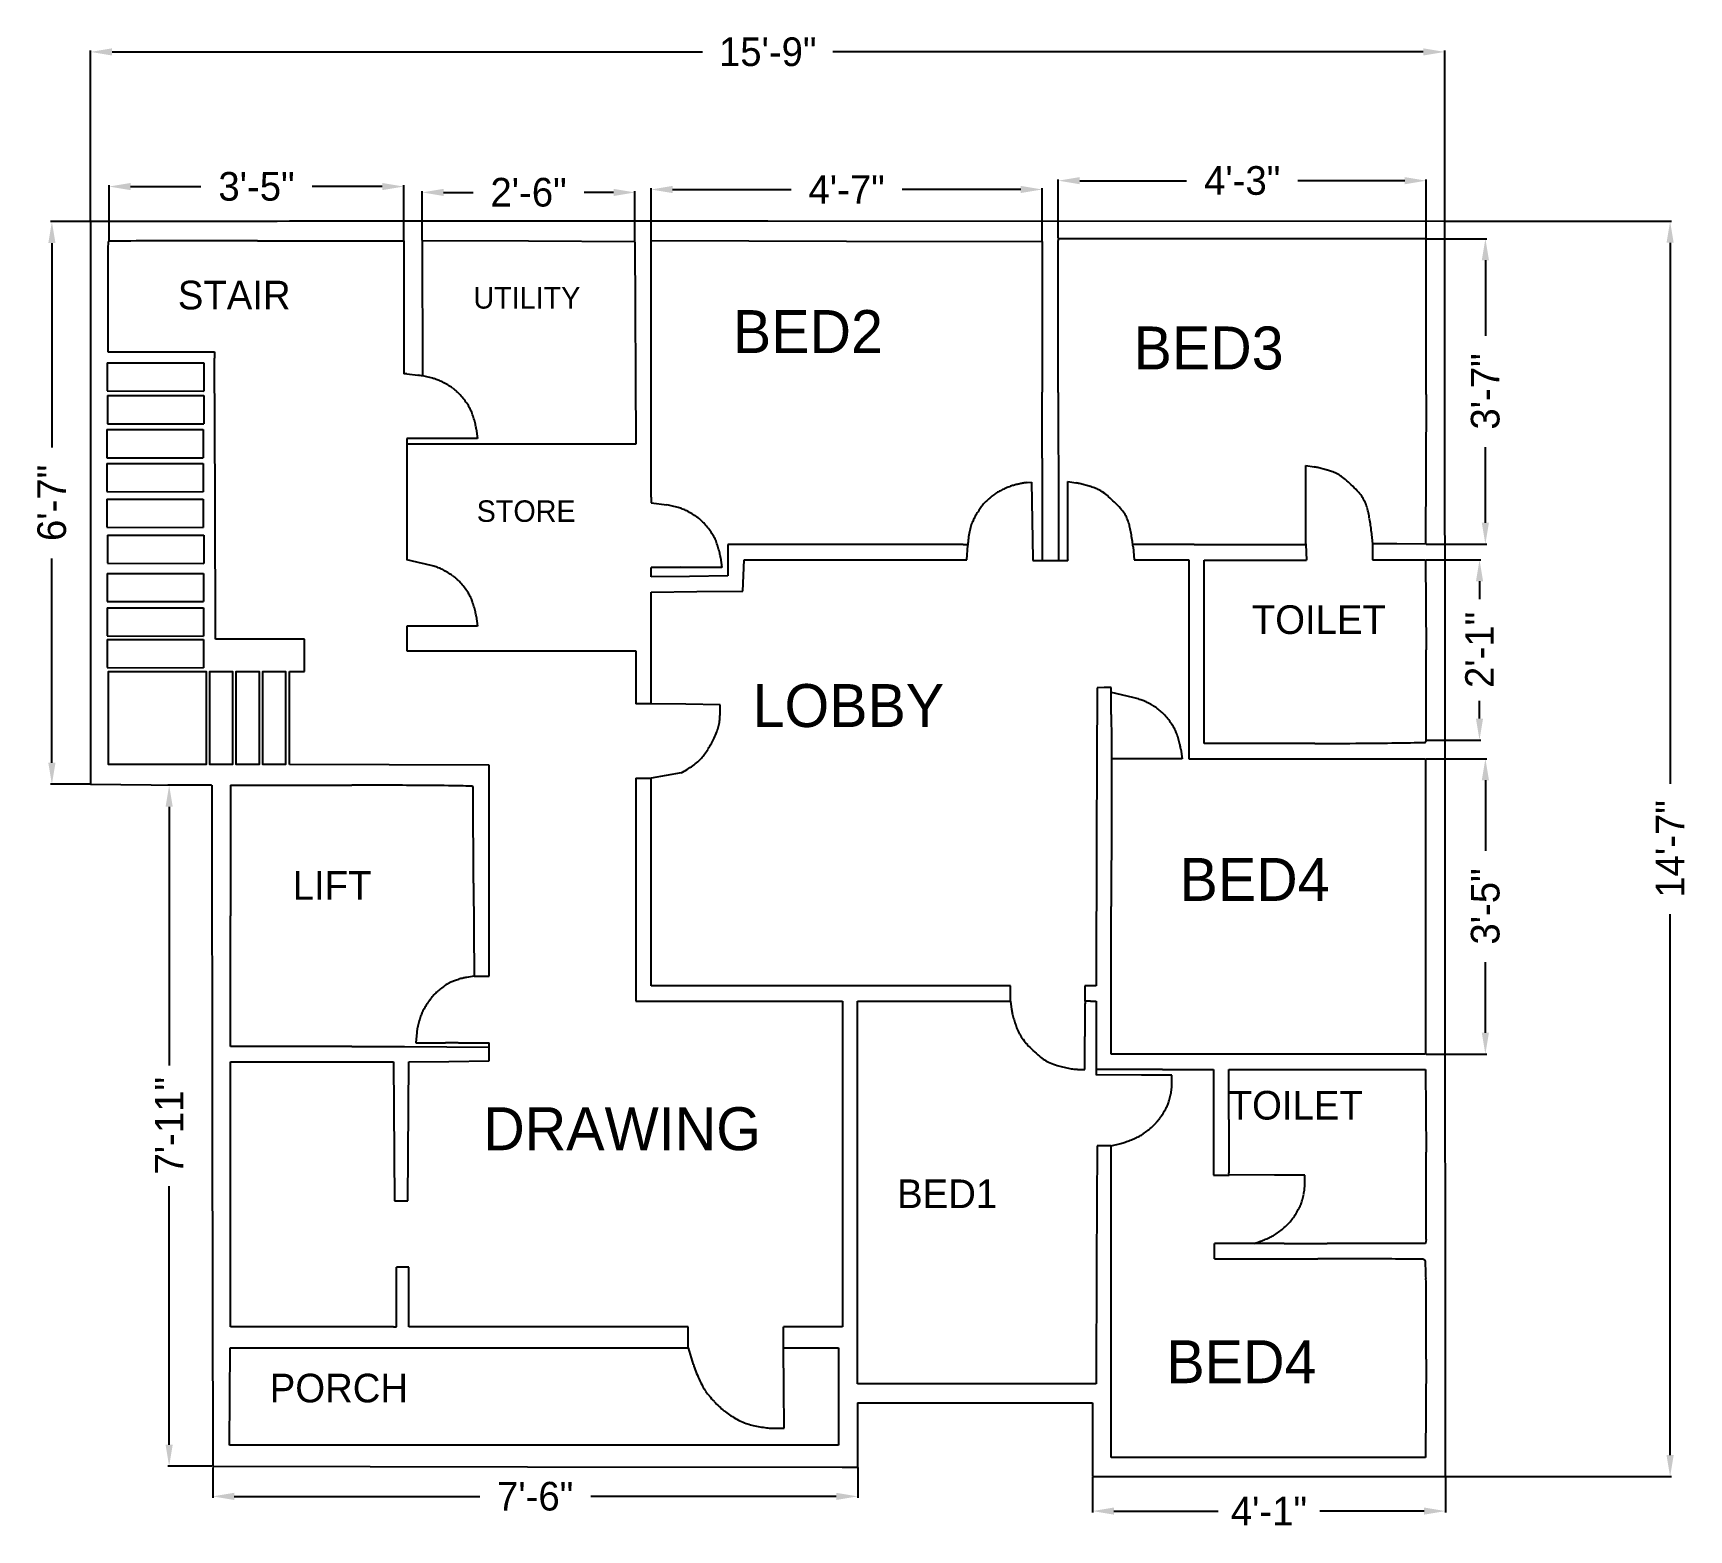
# Model space of a CAD drawing. Header units: feet. Extents: x 14 to 245, y -35 to 174.
import ezdxf

# ---------------------------------------------------------------- set-up
doc = ezdxf.new("R2010")
doc.units = ezdxf.units.FT
doc.header["$MEASUREMENT"] = 0
doc.dimstyles.get("Standard").update_dxf_attribs({"dimtxt": 4, "dimasz": 3, "dimexe": 0.18, "dimexo": 0.0625, "dimgap": 0.09, "dimtad": 0, "dimdec": 0, "dimzin": 0, "dimdsep": 46, "dimlunit": 4, "dimtxsty": 'Standard', "dimcen": 0.09, "dimadec": 0, "dimazin": 0, "dimtfac": 1, "dimtdec": 0, "dimtofl": 0, "dimtmove": 0, "dimatfit": 3, "dimfxl": 1, "dimtolj": 1, "dimtzin": 0, "dimarcsym": 0})

# ---------------------------------------------------------------- blocks, each defined once
blk = doc.blocks.new('*D9')
at = {"color": 0, "lineweight": -2}
for p, q in [((157.27, 144.93), (157.27, 153.15)), ((160.27, 152.97), (175.2, 152.97)), ((205.65, 152.97), (190.71, 152.97)), ((208.65, 144.93), (208.65, 153.15))]:
    blk.add_line(p, q, dxfattribs=at)
at = {"color": 0}
for points in [[(160.27, 153.47), (160.27, 152.47), (157.27, 152.97)], [(205.65, 153.47), (205.65, 152.47), (208.65, 152.97)]]:
    blk.add_solid(points, dxfattribs=at)
at = {"layer": 'Defpoints', "color": 0}
for p in [(157.27, 152.97), (157.27, 144.87), (208.65, 144.87)]:
    blk.add_point(p, dxfattribs=at)
at = {"color": 0, "insert": (182.96, 152.97), "char_height": 4, "attachment_point": 5}
blk.add_mtext('\\A1;4\'-3"', dxfattribs=at)
blk = doc.blocks.new('*D10')
at = {"color": 0, "lineweight": -2}
for p, q in [((100.4, 144.66), (100.4, 151.92)), ((103.4, 151.74), (119.95, 151.74)), ((152.02, 151.74), (135.47, 151.74)), ((155.02, 144.54), (155.02, 151.92))]:
    blk.add_line(p, q, dxfattribs=at)
at = {"color": 0}
for points in [[(103.4, 152.24), (103.4, 151.24), (100.4, 151.74)], [(152.02, 152.24), (152.02, 151.24), (155.02, 151.74)]]:
    blk.add_solid(points, dxfattribs=at)
at = {"layer": 'Defpoints', "color": 0}
for p in [(100.4, 151.74), (100.4, 144.6), (155.02, 144.47)]:
    blk.add_point(p, dxfattribs=at)
at = {"color": 0, "insert": (127.71, 151.74), "char_height": 4, "attachment_point": 5}
blk.add_mtext('\\A1;4\'-7"', dxfattribs=at)
blk = doc.blocks.new('*D11')
at = {"color": 0, "lineweight": -2}
for p, q in [((68.42, 144.66), (68.42, 151.51)), ((71.42, 151.33), (75.53, 151.33)), ((95.15, 151.33), (91.04, 151.33)), ((98.15, 144.56), (98.15, 151.51))]:
    blk.add_line(p, q, dxfattribs=at)
at = {"color": 0}
for points in [[(71.42, 151.83), (71.42, 150.83), (68.42, 151.33)], [(95.15, 151.83), (95.15, 150.83), (98.15, 151.33)]]:
    blk.add_solid(points, dxfattribs=at)
at = {"layer": 'Defpoints', "color": 0}
for p in [(68.42, 151.33), (68.42, 144.6), (98.15, 144.5)]:
    blk.add_point(p, dxfattribs=at)
at = {"color": 0, "insert": (83.29, 151.33), "char_height": 4, "attachment_point": 5}
blk.add_mtext('\\A1;2\'-6"', dxfattribs=at)
blk = doc.blocks.new('*D12')
at = {"color": 0, "lineweight": -2}
for p, q in [((24.71, 144.6), (24.71, 152.33)), ((27.71, 152.15), (37.53, 152.15)), ((62.86, 152.15), (53.04, 152.15)), ((65.86, 144.61), (65.86, 152.33))]:
    blk.add_line(p, q, dxfattribs=at)
at = {"color": 0}
for points in [[(27.71, 152.65), (27.71, 151.65), (24.71, 152.15)], [(62.86, 152.65), (62.86, 151.65), (65.86, 152.15)]]:
    blk.add_solid(points, dxfattribs=at)
at = {"layer": 'Defpoints', "color": 0}
for p in [(24.71, 152.15), (24.71, 144.54), (65.86, 144.55)]:
    blk.add_point(p, dxfattribs=at)
at = {"color": 0, "insert": (45.29, 152.15), "char_height": 4, "attachment_point": 5}
blk.add_mtext('\\A1;3\'-5"', dxfattribs=at)
blk = doc.blocks.new('*D13')
at = {"color": 0, "lineweight": -2}
for p, q in [((208.71, 144.87), (217.1, 144.87)), ((216.92, 141.87), (216.92, 131.3)), ((216.92, 105.21), (216.92, 115.78)), ((208.64, 102.21), (217.1, 102.21))]:
    blk.add_line(p, q, dxfattribs=at)
at = {"color": 0}
for points in [[(216.42, 141.87), (217.42, 141.87), (216.92, 144.87)], [(216.42, 105.21), (217.42, 105.21), (216.92, 102.21)]]:
    blk.add_solid(points, dxfattribs=at)
at = {"layer": 'Defpoints', "color": 0}
for p in [(208.65, 144.87), (216.92, 144.87), (208.57, 102.21)]:
    blk.add_point(p, dxfattribs=at)
at = {"color": 0, "insert": (216.92, 123.54), "char_height": 4, "attachment_point": 5, "rotation": 90}
blk.add_mtext('\\A1;3\'-7"', dxfattribs=at)
blk = doc.blocks.new('*D14')
at = {"color": 0, "lineweight": -2}
for p, q in [((208.63, 100.03), (216.28, 100.03)), ((216.1, 97.03), (216.1, 94.54)), ((216.1, 77.86), (216.1, 80.36)), ((208.72, 74.86), (216.28, 74.86))]:
    blk.add_line(p, q, dxfattribs=at)
at = {"color": 0}
for points in [[(215.6, 97.03), (216.6, 97.03), (216.1, 100.03)], [(215.6, 77.86), (216.6, 77.86), (216.1, 74.86)]]:
    blk.add_solid(points, dxfattribs=at)
at = {"layer": 'Defpoints', "color": 0}
for p in [(208.57, 100.03), (208.66, 74.86), (216.1, 74.86)]:
    blk.add_point(p, dxfattribs=at)
at = {"color": 0, "insert": (216.1, 87.45), "char_height": 4, "attachment_point": 5, "rotation": 90}
blk.add_mtext('\\A1;2\'-1"', dxfattribs=at)
blk = doc.blocks.new('*D15')
at = {"color": 0, "lineweight": -2}
for p, q in [((208.64, 72.26), (217.1, 72.26)), ((216.92, 69.26), (216.92, 59.39)), ((216.92, 34), (216.92, 43.87)), ((208.64, 31), (217.1, 31))]:
    blk.add_line(p, q, dxfattribs=at)
at = {"color": 0}
for points in [[(216.42, 69.26), (217.42, 69.26), (216.92, 72.26)], [(216.42, 34), (217.42, 34), (216.92, 31)]]:
    blk.add_solid(points, dxfattribs=at)
at = {"layer": 'Defpoints', "color": 0}
for p in [(208.58, 72.26), (208.58, 31), (216.92, 31)]:
    blk.add_point(p, dxfattribs=at)
at = {"color": 0, "insert": (216.92, 51.63), "char_height": 4, "attachment_point": 5, "rotation": 90}
blk.add_mtext('\\A1;3\'-5"', dxfattribs=at)
blk = doc.blocks.new('*D16')
at = {"color": 0, "lineweight": -2}
for p, q in [((22.12, 147.26), (16.53, 147.26)), ((16.71, 144.26), (16.71, 115.73)), ((16.71, 71.69), (16.71, 100.22)), ((22.05, 68.69), (16.53, 68.69))]:
    blk.add_line(p, q, dxfattribs=at)
at = {"color": 0}
for points in [[(16.21, 144.26), (17.21, 144.26), (16.71, 147.26)], [(16.21, 71.69), (17.21, 71.69), (16.71, 68.69)]]:
    blk.add_solid(points, dxfattribs=at)
at = {"layer": 'Defpoints', "color": 0}
for p in [(22.19, 147.26), (16.71, 68.69), (22.11, 68.69)]:
    blk.add_point(p, dxfattribs=at)
at = {"color": 0, "insert": (16.71, 107.98), "char_height": 4, "attachment_point": 5, "rotation": 90}
blk.add_mtext('\\A1;6\'-7"', dxfattribs=at)
blk = doc.blocks.new('*D17')
at = {"color": 0, "lineweight": -2}
for p, q in [((162.03, -28.05), (162.03, -32.98)), ((211.36, -28.05), (211.36, -32.98)), ((165.03, -32.8), (179.6, -32.8)), ((208.36, -32.8), (193.78, -32.8))]:
    blk.add_line(p, q, dxfattribs=at)
at = {"color": 0}
for points in [[(165.03, -32.3), (165.03, -33.3), (162.03, -32.8)], [(208.36, -32.3), (208.36, -33.3), (211.36, -32.8)]]:
    blk.add_solid(points, dxfattribs=at)
at = {"layer": 'Defpoints', "color": 0}
for p in [(162.03, -27.98), (211.36, -27.98), (162.03, -32.8)]:
    blk.add_point(p, dxfattribs=at)
at = {"color": 0, "insert": (186.69, -32.8), "char_height": 4, "attachment_point": 5}
blk.add_mtext('\\A1;4\'-1"', dxfattribs=at)
blk = doc.blocks.new('*D18')
at = {"color": 0, "lineweight": -2}
for p, q in [((39.17, -26.73), (39.17, -30.93)), ((129.26, -26.73), (129.26, -30.93)), ((42.17, -30.75), (76.46, -30.75)), ((126.26, -30.75), (91.97, -30.75))]:
    blk.add_line(p, q, dxfattribs=at)
at = {"color": 0}
for points in [[(42.17, -30.25), (42.17, -31.25), (39.17, -30.75)], [(126.26, -30.25), (126.26, -31.25), (129.26, -30.75)]]:
    blk.add_solid(points, dxfattribs=at)
at = {"layer": 'Defpoints', "color": 0}
for p in [(39.17, -26.66), (129.26, -26.66), (39.17, -30.75)]:
    blk.add_point(p, dxfattribs=at)
at = {"color": 0, "insert": (84.21, -30.75), "char_height": 4, "attachment_point": 5}
blk.add_mtext('\\A1;7\'-6"', dxfattribs=at)
blk = doc.blocks.new('*D19')
at = {"color": 0, "lineweight": -2}
for p, q in [((38.97, 68.55), (32.91, 68.55)), ((33.09, 65.55), (33.09, 29.43)), ((33.09, -23.53), (33.09, 12.59)), ((39.11, -26.53), (32.91, -26.53))]:
    blk.add_line(p, q, dxfattribs=at)
at = {"color": 0}
for points in [[(32.59, 65.55), (33.59, 65.55), (33.09, 68.55)], [(32.59, -23.53), (33.59, -23.53), (33.09, -26.53)]]:
    blk.add_solid(points, dxfattribs=at)
at = {"layer": 'Defpoints', "color": 0}
for p in [(39.03, 68.55), (33.09, -26.53), (39.17, -26.53)]:
    blk.add_point(p, dxfattribs=at)
at = {"color": 0, "insert": (33.09, 21.01), "char_height": 4, "attachment_point": 5, "rotation": 90}
blk.add_mtext('\\A1;7\'-11"', dxfattribs=at)
blk = doc.blocks.new('*D20')
at = {"color": 0, "lineweight": -2}
for p, q in [((22.12, 147.33), (22.12, 171.13)), ((211.25, 147.31), (211.25, 171.13)), ((25.12, 170.95), (107.6, 170.95)), ((208.25, 170.95), (125.78, 170.95))]:
    blk.add_line(p, q, dxfattribs=at)
at = {"color": 0}
for points in [[(25.12, 171.45), (25.12, 170.45), (22.12, 170.95)], [(208.25, 171.45), (208.25, 170.45), (211.25, 170.95)]]:
    blk.add_solid(points, dxfattribs=at)
at = {"layer": 'Defpoints', "color": 0}
for p in [(22.12, 170.95), (22.12, 147.26), (211.25, 147.25)]:
    blk.add_point(p, dxfattribs=at)
at = {"color": 0, "insert": (116.69, 170.95), "char_height": 4, "attachment_point": 5}
blk.add_mtext('\\A1;15\'-9"', dxfattribs=at)
blk = doc.blocks.new('*D21')
at = {"color": 0, "lineweight": -2}
for p, q in [((211.32, 147.31), (242.9, 147.31)), ((242.72, 144.31), (242.72, 68.75)), ((242.72, -24.98), (242.72, 50.57)), ((211.42, -27.98), (242.9, -27.98))]:
    blk.add_line(p, q, dxfattribs=at)
at = {"color": 0}
for points in [[(242.22, 144.31), (243.22, 144.31), (242.72, 147.31)], [(242.22, -24.98), (243.22, -24.98), (242.72, -27.98)]]:
    blk.add_solid(points, dxfattribs=at)
at = {"layer": 'Defpoints', "color": 0}
for p in [(211.25, 147.31), (242.72, 147.31), (211.36, -27.98)]:
    blk.add_point(p, dxfattribs=at)
at = {"color": 0, "insert": (242.72, 59.66), "char_height": 4, "attachment_point": 5, "rotation": 90}
blk.add_mtext('\\A1;14\'-7"', dxfattribs=at)

msp = doc.modelspace()

# ---------------------------------------------------------------- linework, layer by layer
for p, q in [((211.25, 147.25), (116.68, 147.31)), ((211.31, 59.63), (211.25, 147.25)), ((45.43, 144.55), (65.86, 144.55)), ((65.86, 144.55), (65.86, 125.99)), ((68.42, 144.6), (83.29, 144.55)), ((68.42, 144.6), (68.48, 125.7)), ((83.29, 144.55), (98.15, 144.5)), ((98.15, 144.5), (98.29, 116.17)), ((100.4, 126.68), (100.4, 144.6)), ((100.4, 144.6), (127.71, 144.54)), ((127.71, 144.54), (155.02, 144.47)), ((155.02, 144.47), (155.02, 123.44)), ((208.65, 144.87), (157.27, 144.87)), ((157.27, 144.87), (157.27, 144.6)), ((157.27, 123.38), (157.27, 144.6)), ((208.65, 137.93), (208.65, 144.87)), ((24.52, 142.06), (24.52, 129.08)), ((24.45, 127.54), (31.18, 127.54)), ((24.45, 127.54), (24.45, 123.62)), ((24.52, 129.08), (39.43, 129.08)), ((31.18, 127.54), (37.91, 127.54)), ((37.91, 127.54), (37.91, 123.98)), ((39.43, 129.08), (39.43, 128.2)), ((39.5, 108.56), (39.43, 128.2)), ((66.29, 125.99), (65.86, 125.99)), ((66.29, 125.99), (67.8, 125.81)), ((68.48, 125.7), (68.48, 125.7)), ((100.4, 108.76), (100.4, 126.68)), ((24.45, 123.62), (37.91, 123.6)), ((24.46, 122.96), (31.19, 122.96)), ((24.46, 122.96), (24.46, 119.04)), ((31.19, 122.96), (37.92, 122.96)), ((37.91, 123.98), (37.91, 123.6)), ((37.92, 122.96), (37.92, 119.4)), ((208.64, 123.1), (208.57, 102.21)), ((24.4, 118.22), (31.13, 118.22)), ((24.4, 118.22), (24.4, 114.29)), ((24.46, 119.04), (37.92, 119.02)), ((31.13, 118.22), (37.86, 118.22)), ((37.86, 118.22), (37.86, 114.66)), ((37.92, 119.4), (37.92, 119.02)), ((75.98, 118.33), (76.14, 116.96)), ((71.21, 116.96), (66.28, 116.96)), ((66.28, 116.96), (66.28, 100.03)), ((98.29, 116.17), (66.28, 116.17)), ((76.14, 116.96), (71.21, 116.96)), ((24.4, 114.29), (37.86, 114.27)), ((24.4, 113.47), (31.13, 113.47)), ((24.4, 113.47), (24.4, 109.55)), ((31.13, 113.47), (37.86, 113.47)), ((37.86, 114.66), (37.86, 114.27)), ((37.86, 113.47), (37.86, 109.91)), ((155, 114.22), (155, 100.13)), ((157.29, 111.33), (157.29, 99.94)), ((191.86, 107.71), (191.86, 113.18)), ((191.86, 113.18), (192.99, 113)), ((24.4, 109.55), (37.86, 109.53)), ((37.86, 109.91), (37.86, 109.53)), ((100.4, 108.76), (100.4, 108)), ((152.94, 110.82), (153.55, 110.87)), ((153.55, 110.87), (153.63, 105.52)), ((158.59, 105.48), (158.59, 110.95)), ((158.59, 110.95), (159.71, 110.77)), ((22.1, 107.84), (22.11, 68.69)), ((24.4, 108.5), (31.13, 108.5)), ((24.4, 108.5), (24.4, 104.58)), ((31.13, 108.5), (37.86, 108.5)), ((37.86, 108.5), (37.86, 104.94)), ((39.57, 88.93), (39.5, 108.56)), ((100.4, 108), (102.6, 107.7)), ((102.6, 107.7), (102.6, 107.7)), ((191.86, 102.24), (191.86, 107.71)), ((24.4, 104.58), (37.86, 104.56)), ((37.86, 104.94), (37.86, 104.56)), ((153.63, 105.52), (153.7, 100.17)), ((158.59, 100.01), (158.59, 105.48)), ((24.46, 103.48), (31.19, 103.48)), ((24.46, 103.48), (24.46, 99.55)), ((31.19, 103.48), (37.92, 103.48)), ((37.92, 103.48), (37.92, 99.92)), ((127.54, 102.15), (111.11, 102.15)), ((111.11, 102.15), (111.11, 99.97)), ((143.97, 102.15), (127.54, 102.15)), ((143.97, 102.15), (144.63, 102.15)), ((144.5, 100.03), (144.63, 102.08)), ((176.23, 102.16), (167.68, 102.17)), ((167.72, 101.82), (167.89, 100.03)), ((180.76, 102.17), (191.86, 102.17)), ((191.86, 102.24), (191.86, 102.17)), ((191.86, 102.17), (191.94, 100)), ((191.86, 102.17), (191.86, 102.17)), ((200.99, 104.05), (201.16, 102.26)), ((204.54, 102.25), (201.16, 102.26)), ((201.16, 102.26), (201.16, 100.03)), ((208.57, 102.21), (204.54, 102.25)), ((24.46, 99.55), (37.92, 99.53)), ((37.92, 99.92), (37.92, 99.53)), ((68.48, 99.52), (66.28, 100.03)), ((68.48, 99.52), (68.48, 99.52)), ((110.1, 100.34), (110.26, 98.96)), ((111.11, 99.97), (111.11, 97.79)), ((113.31, 97.85), (113.38, 100.03)), ((113.38, 100.03), (128.94, 100.03)), ((128.94, 100.03), (144.5, 100.03)), ((153.7, 100.17), (153.7, 99.94)), ((153.7, 99.94), (158, 99.94)), ((155, 100.13), (155, 99.94)), ((158, 99.94), (158.59, 99.94)), ((158.59, 100.01), (158.59, 99.94)), ((158.59, 99.94), (158.59, 99.94)), ((167.89, 100.03), (171.7, 100.03)), ((171.7, 100.03), (175.52, 100.03)), ((175.52, 100.03), (175.52, 87.19)), ((177.63, 87.18), (177.63, 100)), ((177.63, 100), (191.94, 100)), ((201.16, 100.03), (204.74, 100.03)), ((204.74, 100.03), (208.57, 100.03)), ((208.57, 100.03), (208.64, 87.47)), ((24.43, 98.14), (31.16, 98.14)), ((24.43, 98.14), (24.43, 94.22)), ((31.16, 98.14), (37.9, 98.14)), ((37.9, 98.14), (37.9, 94.58)), ((100.4, 98.96), (104.57, 99.04)), ((100.4, 98.3), (100.4, 98.96)), ((105.33, 98.96), (100.4, 98.96)), ((100.4, 97.64), (100.4, 98.3)), ((105.76, 97.71), (100.4, 97.64)), ((110.26, 98.96), (105.33, 98.96)), ((111.11, 97.79), (105.76, 97.71)), ((113.23, 95.67), (113.31, 97.85)), ((100.4, 95.53), (106.81, 95.6)), ((100.4, 87.74), (100.4, 95.53)), ((106.81, 95.6), (113.23, 95.67)), ((24.43, 94.22), (37.9, 94.2)), ((24.43, 93.32), (31.16, 93.32)), ((24.43, 93.32), (24.43, 89.4)), ((31.16, 93.32), (37.9, 93.32)), ((37.9, 94.58), (37.9, 94.2)), ((37.9, 93.32), (37.9, 89.77)), ((71.48, 90.78), (66.28, 90.78)), ((66.28, 90.78), (66.28, 89.06)), ((71.21, 90.78), (66.28, 90.78)), ((76.14, 90.78), (71.21, 90.78)), ((75.98, 92.15), (76.14, 90.78)), ((24.43, 89.4), (37.9, 89.38)), ((24.43, 88.91), (31.16, 88.91)), ((24.43, 88.91), (24.43, 84.98)), ((31.16, 88.91), (37.9, 88.91)), ((37.9, 89.77), (37.9, 89.38)), ((37.9, 88.91), (37.9, 85.35)), ((45.78, 88.93), (39.57, 88.93)), ((52, 88.93), (45.78, 88.93)), ((52, 86.68), (52, 88.93)), ((66.28, 89.06), (66.28, 87.34)), ((52, 84.43), (52, 86.68)), ((66.28, 87.34), (82.28, 87.34)), ((82.28, 87.34), (98.28, 87.34)), ((98.28, 87.34), (98.28, 83.37)), ((100.4, 79.94), (100.4, 87.74)), ((175.52, 87.19), (175.51, 72.26)), ((177.63, 74.37), (177.63, 87.18)), ((24.43, 84.98), (37.9, 84.97)), ((37.9, 85.35), (37.9, 84.96)), ((49.88, 77.95), (49.88, 84.43)), ((49.88, 84.43), (50.94, 84.43)), ((50.94, 84.43), (52, 84.43)), ((98.28, 83.37), (98.28, 79.94)), ((162.69, 82.17), (162.62, 61.35)), ((163.68, 82.18), (162.69, 82.17)), ((164.67, 82.18), (163.68, 82.18)), ((164.67, 78.43), (164.67, 82.18)), ((166.89, 80.97), (164.69, 81.49)), ((166.89, 80.97), (166.89, 80.97)), ((100.4, 79.94), (98.28, 79.94)), ((105.23, 79.87), (100.4, 79.94)), ((110.05, 79.8), (105.23, 79.87)), ((110.03, 78.31), (110.05, 79.8)), ((49.88, 71.47), (49.88, 77.95)), ((164.69, 76.23), (164.69, 72.23)), ((193.09, 74.38), (177.63, 74.37)), ((164.69, 72.23), (164.69, 59.54)), ((169.88, 72.23), (164.69, 72.23)), ((169.62, 72.23), (164.69, 72.23)), ((174.55, 72.23), (169.62, 72.23)), ((174.38, 73.61), (174.55, 72.23)), ((175.51, 72.26), (191.69, 72.26)), ((191.69, 72.26), (208.58, 72.26)), ((208.58, 72.26), (208.58, 51.63)), ((63.83, 71.4), (49.88, 71.47)), ((77.79, 71.34), (63.83, 71.4)), ((77.79, 56.39), (77.79, 71.34)), ((98.28, 69.54), (98.28, 53.97)), ((98.28, 69.54), (100.4, 69.54)), ((104.59, 70.29), (100.4, 69.54)), ((100.4, 69.03), (100.4, 69.54)), ((22.11, 68.69), (30.57, 68.62)), ((30.57, 68.62), (39.03, 68.55)), ((39.03, 68.55), (39.1, 21.01)), ((41.68, 68.56), (58.61, 68.56)), ((41.68, 68.56), (41.68, 50.31)), ((100.4, 54.77), (100.4, 69.03)), ((162.62, 61.35), (162.55, 40.52)), ((211.36, -27.98), (211.31, 59.63)), ((77.79, 41.89), (77.79, 56.39)), ((75.61, 54.89), (75.67, 41.89)), ((98.28, 53.97), (98.28, 38.41)), ((100.4, 40.52), (100.4, 54.77)), ((164.67, 31), (164.67, 51.63)), ((208.58, 51.63), (208.58, 31)), ((41.68, 32.06), (41.68, 50.31)), ((75.67, 41.89), (74.62, 41.72)), ((75.67, 41.89), (77.79, 41.89)), ((125.79, 40.52), (100.4, 40.52)), ((150.59, 40.52), (125.79, 40.52)), ((150.58, 38.41), (150.59, 40.52)), ((161.5, 40.52), (161, 40.52)), ((161.02, 38.41), (161.03, 40.52)), ((162.55, 40.52), (161.5, 40.52)), ((98.28, 38.41), (112.7, 38.41)), ((112.7, 38.41), (127.11, 38.41)), ((127.11, 38.41), (127.11, 15.66)), ((129.23, 11.69), (129.23, 38.41)), ((129.23, 38.41), (139.91, 38.41)), ((139.91, 38.41), (150.58, 38.41)), ((150.58, 38.41), (150.74, 37.24)), ((161.02, 38.41), (161.01, 38.05)), ((161.76, 38.41), (161.02, 38.41)), ((161.76, 38.41), (162.56, 38.41)), ((162.56, 38.41), (162.56, 32.98)), ((67.68, 34.04), (67.53, 32.59)), ((67.53, 32.59), (71.68, 32.59)), ((73.48, 32.57), (77.79, 32.57)), ((77.79, 31.53), (77.79, 32.59)), ((160.97, 28.88), (161, 33.45)), ((162.56, 32.98), (162.56, 28.09)), ((58.59, 32.06), (41.68, 32.06)), ((65.94, 32.07), (77.79, 31.98)), ((72.17, 30), (77.79, 30.07)), ((77.79, 30.07), (77.79, 31.53)), ((186.63, 31), (164.67, 31)), ((208.58, 31), (186.63, 31)), ((41.68, 11.43), (41.68, 29.94)), ((41.68, 29.94), (53.05, 29.94)), ((53.05, 29.94), (64.42, 29.94)), ((64.42, 29.94), (64.56, 10.5)), ((66.41, 10.5), (66.55, 29.93)), ((66.55, 29.93), (72.17, 30)), ((159.94, 28.88), (160.97, 28.88)), ((167.79, 28.87), (162.56, 28.87)), ((168.91, 28.09), (162.56, 28.1)), ((173.14, 28.09), (168.91, 28.09)), ((171.82, 28.88), (178.96, 28.88)), ((173.14, 26.78), (173.14, 28.09)), ((178.96, 28.88), (178.96, 21.65)), ((181.07, 21.87), (181.07, 28.88)), ((181.07, 28.88), (194.82, 28.88)), ((194.82, 28.88), (208.57, 28.88)), ((208.57, 28.88), (208.64, 17.31)), ((39.1, 21.01), (39.17, -26.53)), ((178.96, 21.65), (178.96, 14.41)), ((181.07, 21.87), (181.08, 14.41)), ((164.67, 18.2), (166.01, 18.55)), ((162.69, 18.2), (162.62, 1.84)), ((164.67, 18.2), (162.69, 18.2)), ((164.67, -3.57), (164.67, 18.2)), ((127.11, 15.66), (127.11, -7.09)), ((178.96, 14.41), (178.95, 14.11)), ((178.95, 14.11), (181.12, 14.11)), ((181.12, 14.11), (181.08, 14.41)), ((187.47, 14.12), (181.12, 14.13)), ((191.7, 14.12), (187.47, 14.12)), ((191.7, 12.81), (191.7, 14.12)), ((129.23, -15.02), (129.23, 11.69)), ((41.68, -7.09), (41.68, 11.43)), ((64.56, 10.5), (65.49, 10.5)), ((64.56, 10.5), (66.41, 10.5)), ((65.49, 10.5), (66.41, 10.5)), ((208.63, 5.14), (208.54, 4.55)), ((188.82, 4.57), (179.09, 4.58)), ((179.09, 2.4), (179.09, 4.58)), ((179.09, 2.4), (193.53, 2.42)), ((208.54, 4.55), (194.81, 4.55)), ((65.49, 1.24), (64.82, 1.24)), ((64.82, -7.09), (64.82, 1.24)), ((66.41, 1.24), (65.49, 1.24)), ((66.56, 1.24), (66.41, 1.24)), ((66.56, -7.09), (66.56, 1.24)), ((162.62, 1.84), (162.55, -15.02)), ((164.67, -25.34), (164.67, -3.57)), ((53.05, -7.09), (41.68, -7.09)), ((64.41, -7.09), (53.05, -7.09)), ((64.41, -7.09), (64.82, -7.09)), ((96.84, -7.09), (66.56, -7.09)), ((105.56, -7.09), (96.84, -7.09)), ((105.56, -10), (105.56, -7.09)), ((127.11, -7.09), (118.87, -7.09)), ((118.89, -10), (118.87, -7.09)), ((41.51, -23.6), (41.6, -10)), ((41.6, -10), (72.56, -10)), ((72.56, -10), (105.56, -10)), ((105.56, -10), (106.29, -12.31)), ((118.93, -15.62), (118.89, -10)), ((118.89, -10), (122.74, -10)), ((122.74, -10), (126.59, -10)), ((126.59, -10), (126.59, -18.07)), ((208.64, -11.59), (208.57, -25.34)), ((118.97, -21.24), (118.93, -15.62)), ((145.89, -15.02), (129.23, -15.02)), ((162.55, -15.02), (145.89, -15.02)), ((126.59, -18.07), (126.59, -23.6)), ((129.23, -17.67), (144.64, -17.67)), ((129.26, -26.66), (129.26, -17.67)), ((144.64, -17.67), (162.03, -17.67)), ((162.03, -17.67), (162.03, -22.83)), ((117.29, -21.22), (118.97, -21.24)), ((162.03, -22.83), (162.03, -27.98)), ((126.59, -23.6), (41.51, -23.6)), ((186.62, -25.34), (164.67, -25.34)), ((208.57, -25.34), (186.62, -25.34)), ((39.17, -26.53), (83.13, -26.6)), ((83.13, -26.6), (127.09, -26.66)), ((127.09, -26.66), (129.26, -26.66)), ((162.03, -27.98), (186.69, -27.98)), ((186.69, -27.98), (211.36, -27.98))]:
    msp.add_line(p, q)
for points in [[(31.43, 84.43), (38.24, 84.43), (38.24, 77.95), (38.24, 71.47), (31.43, 71.47), (24.62, 71.47), (24.62, 77.95), (24.62, 84.43)], [(40.36, 84.43), (41.95, 84.43), (41.95, 77.95), (41.95, 71.47), (40.36, 71.47), (38.77, 71.47), (38.77, 77.95), (38.77, 84.43)], [(44.06, 84.43), (45.65, 84.43), (45.65, 77.95), (45.65, 71.47), (44.06, 71.47), (42.47, 71.47), (42.47, 77.95), (42.47, 84.43)], [(47.76, 84.43), (49.35, 84.43), (49.35, 77.95), (49.35, 71.47), (47.76, 71.47), (46.18, 71.47), (46.18, 77.95), (46.18, 84.43)]]:
    msp.add_lwpolyline(points, close=True)
for centre, radius, start, end in [((22.19, 147.18), 0.0838, 90.0808, 178.6723), ((29.13, 147.02), 7.02, 178.6726, 180.0007), ((2869193.6, 180.28), 2869171.5, 180.00066422, 180.0008934), ((2472.04, -1731120.22), 1731269.21, 90.08016027, 90.081077), ((82.41, -23121.71), 23269.04, 90.004896, 90.080069), ((84.32, -45873.29), 46020.61, 89.959706, 90.004855), ((2333.96, 110.75), 2309.65, 179.16551, 179.22326), ((24.71, 144.38), 0.154, 134.9845, 179.1657), ((24.71, 144.38), 0.154, 90.1701, 134.9841), ((140.11, -38672.67), 38817.38, 90.161405, 90.170343), ((36.48, -1884.76), 2029.32, 89.97194, 90.16148), ((35.54, -3831.58), 3976.15, 89.85745, 89.97204), ((-1298.26, 131.98), 1506.92, 359.96769, 0.22621), ((176148.76, 138.26), 176126.65, 180.0008832, 180.0050085), ((-2708.31, 132.77), 2916.97, 359.81005, 359.96772), ((66.62, 116.09), 9.79, 79.0292, 83.0585), ((64.93, 107.34), 18.7, 76.5467, 79.0291), ((64.98, 107.55), 18.48, 74.0584, 76.5467), ((67.66, 116.96), 8.7, 69.6878, 74.0583), ((68.82, 120.08), 5.37, 62.5919, 69.6879), ((341479.47, 153.01), 341457.37, 180.0050586, 180.0075796), ((65.88, 114.41), 11.76, 58.6419, 62.5919), ((65.73, 114.17), 12.04, 54.7143, 58.6419), ((68.8, 118.5), 6.73, 48.6446, 54.7143), ((69.28, 119.05), 6, 41.7781, 48.6446), ((65.24, 115.44), 11.42, 37.5346, 41.7781), ((-2612.34, 123.45), 2767.36, 359.80904, 359.99995), ((6360.09, 123.38), 6202.82, 180.000051, 180.111892), ((65.31, 115.49), 11.33, 33.2831, 37.5346), ((70.11, 118.65), 5.59, 26.0705, 33.283), ((68.67, 117.94), 7.2, 20.5713, 26.0704), ((63.5, 116), 12.72, 16.9807, 20.5715), ((63.83, 116.1), 12.37, 13.3672, 16.9807), ((70.5, 117.69), 5.51, 6.7543, 13.3672), ((191.76, 105), 8.1, 77.5265, 81.3052), ((189.08, 92.88), 20.51, 75.6389, 77.5266), ((188.85, 91.97), 21.45, 73.7667, 75.6387), ((191.23, 100.14), 12.94, 71.0334, 73.7668), ((193.86, 107.81), 4.83, 62.0404, 71.0333), ((192.96, 106.11), 6.76, 55.0525, 62.0404), ((191.68, 104.28), 8.99, 49.0497, 55.0525), ((186.17, 97.92), 17.4, 45.3883, 49.0497), ((155.12, 100.03), 11.38, 126.9631, 130.6639), ((151.7, 104.56), 5.71, 120.7587, 126.963), ((152.56, 103.12), 7.38, 116.031, 120.7588), ((155.14, 97.85), 13.25, 112.9811, 116.0311), ((155.01, 98.14), 12.93, 109.9146, 112.9811), ((152.57, 104.87), 5.77, 104.311, 109.9145), ((155.51, 93.36), 17.66, 102.6447, 104.311), ((156.02, 91.08), 19.99, 101.1264, 102.6447), ((155.61, 93.2), 17.83, 99.6041, 101.1263), ((153.25, 107.12), 3.71, 94.7313, 99.6041), ((158.49, 102.77), 8.1, 77.5265, 81.3052), ((155.81, 90.65), 20.51, 75.6389, 77.5266), ((155.58, 89.74), 21.45, 73.7667, 75.6387), ((157.96, 97.91), 12.94, 71.0334, 73.7668), ((160.59, 105.58), 4.83, 62.0404, 71.0333), ((159.69, 103.88), 6.76, 55.0525, 62.0404), ((158.41, 102.05), 8.99, 49.0497, 55.0525), ((152.89, 95.69), 17.4, 45.3883, 49.0497), ((182.62, 94.33), 22.45, 42.2448, 45.3883), ((194.91, 105.49), 5.85, 33.6971, 42.2449), ((196.36, 106.46), 4.1, 23.0878, 33.6972), ((99.05, 89.34), 18.7, 76.5467, 79.0291), ((99.1, 89.55), 18.48, 74.0584, 76.5467), ((101.78, 98.96), 8.7, 69.6878, 74.0583), ((102.94, 102.08), 5.37, 62.5919, 69.6879), ((100, 96.41), 11.76, 58.6419, 62.5919), ((99.85, 96.17), 12.04, 54.7143, 58.6419), ((158.46, 98.85), 14.71, 148.2592, 151.1518), ((158.46, 98.85), 14.7, 145.3665, 148.2591), ((152.4, 103.04), 7.34, 140.5003, 145.3665), ((151.21, 104.02), 5.8, 134.3631, 140.5003), ((155.13, 100.01), 11.4, 130.6638, 134.3632), ((149.35, 92.1), 22.45, 42.2448, 45.3883), ((161.64, 103.26), 5.85, 33.6971, 42.2449), ((163.09, 104.23), 4.1, 23.0878, 33.6972), ((194.24, 105.56), 6.41, 15.493, 23.0879), ((189.76, 104.31), 11.06, 11.8835, 15.493), ((173.78, 100.95), 27.39, 10.0504, 11.8834), ((102.92, 100.5), 6.73, 48.6446, 54.7143), ((103.4, 101.05), 6, 41.7781, 48.6446), ((99.36, 97.44), 11.42, 37.5346, 41.7781), ((99.43, 97.5), 11.33, 33.2831, 37.5346), ((154.84, 101.87), 10.18, 163.6928, 168.3714), ((150.11, 103.26), 5.25, 156.0148, 163.6928), ((152.02, 102.41), 7.34, 151.1518, 156.0148), ((160.97, 103.33), 6.41, 15.493, 23.0879), ((156.49, 102.09), 11.06, 11.8835, 15.493), ((140.51, 98.72), 27.39, 10.0504, 11.8834), ((172.67, 100.75), 28.52, 8.2314, 10.0504), ((184.18, 102.42), 16.89, 5.5388, 8.2315), ((104.23, 100.65), 5.59, 26.0705, 33.283), ((102.79, 99.94), 7.2, 20.5713, 26.0704), ((97.62, 98), 12.72, 16.9807, 20.5715), ((158.51, 101.26), 13.91, 172.7172, 176.6114), ((156.63, 101.5), 12.01, 168.3714, 172.7171), ((139.39, 98.52), 28.52, 8.2314, 10.0504), ((150.9, 100.19), 16.89, 5.5388, 8.2315), ((177.64, 907.22), 805.06, 269.89967, 270.22213), ((64.93, 81.16), 18.7, 76.5467, 79.0291), ((97.95, 98.1), 12.37, 13.3672, 16.9807), ((104.62, 99.69), 5.51, 6.7543, 13.3672), ((64.98, 81.37), 18.48, 74.0584, 76.5467), ((67.66, 90.77), 8.7, 69.6878, 74.0583), ((68.82, 93.89), 5.37, 62.5919, 69.6879), ((65.88, 88.22), 11.76, 58.6419, 62.5919), ((65.73, 87.98), 12.04, 54.7143, 58.6419), ((68.8, 92.32), 6.73, 48.6446, 54.7143), ((69.28, 92.87), 6, 41.7781, 48.6446), ((65.24, 89.26), 11.42, 37.5346, 41.7781), ((65.31, 89.31), 11.33, 33.2831, 37.5346), ((70.11, 92.46), 5.59, 26.0705, 33.283), ((68.67, 91.75), 7.2, 20.5713, 26.0704), ((63.5, 89.81), 12.72, 16.9807, 20.5715), ((63.83, 89.91), 12.37, 13.3672, 16.9807), ((70.5, 91.5), 5.51, 6.7543, 13.3672), ((-1659.72, 76.89), 1868.39, 0.17627, 0.32455), ((163.33, 62.62), 18.7, 76.5467, 79.0291), ((-773.52, 79.61), 982.19, 359.93625, 0.17621), ((163.38, 62.83), 18.48, 74.0584, 76.5467), ((166.07, 72.23), 8.7, 69.6878, 74.0583), ((167.22, 75.35), 5.37, 62.5919, 69.6879), ((164.28, 69.68), 11.76, 58.6419, 62.5919), ((164.14, 69.44), 12.04, 54.7143, 58.6419), ((167.2, 73.77), 6.73, 48.6446, 54.7143), ((167.69, 74.32), 6, 41.7781, 48.6446), ((102.88, 78.58), 7.17, 338.8871, 345.4001), ((103.78, 78.34), 6.24, 345.4001, 352.4368), ((103.02, 78.44), 7, 352.4369, 358.8899), ((350.46, 78.43), 185.79, 180.0008, 180.6783), ((163.65, 70.71), 11.42, 37.5346, 41.7781), ((163.72, 70.77), 11.33, 33.2831, 37.5346), ((168.52, 73.92), 5.59, 26.0705, 33.283), ((167.07, 73.21), 7.2, 20.5713, 26.0704), ((-6472.48, 85.96), 6681.15, 359.904803, 359.936201), ((92.76, 83.48), 18.45, 327.6755, 330.528), ((98.8, 80.07), 11.52, 330.528, 334.5882), ((97.92, 80.49), 12.49, 334.5882, 338.8872), ((161.91, 71.27), 12.72, 16.9807, 20.5715), ((162.23, 71.37), 12.37, 13.3672, 16.9807), ((168.91, 72.96), 5.51, 6.7543, 13.3672), ((192.04, 1416.22), 1341.83, 270.04477, 270.32369), ((197.25, 493.71), 419.31, 270.3237, 270.9871), ((166.11, 2301.23), 2227.1, 270.98714, 271.08982), ((208.46, 74.7), 0.174, 271.0897, 341.5189), ((208, 74.86), 0.666, 341.5192, 359.9048), ((99.96, 79.96), 10.7, 305.7672, 310.5221), ((103.67, 75.62), 4.99, 310.522, 318.9345), ((102.32, 76.79), 6.78, 318.9346, 324.7926), ((93.55, 82.98), 17.52, 324.7925, 327.6755), ((99.39, 80.69), 11.63, 296.5779, 301.2476), ((99.12, 81.13), 12.14, 301.2476, 305.7672), ((58.61, -2740.71), 2809.26, 89.82243, 90.00004), ((66.42, -221.69), 290.23, 88.8812, 89.8225), ((62.09, -443.56), 512.15, 88.5155, 88.8813), ((75.35, 68.23), 0.19, 0.437, 88.5155), ((-23.18, 67.47), 98.72, 0.2844, 0.4371), ((-473706.07, -2285.06), 473787.46, 0.2840968, 0.2845552), ((-106723.18, -465.36), 106800.05, 0.2817932, 0.2840851), ((-178810.8, -819.89), 178888.54, 0.2801827, 0.281787), ((2359.7, 51.63), 2195.03, 179.79351, 180), ((75.47, 36.43), 5.36, 99.085, 104.3568), ((75.17, 34.62), 6.9, 136.1113, 141.9915), ((75.13, 34.66), 6.85, 130.3497, 136.1112), ((77.7, 31.63), 10.82, 126.2609, 130.3496), ((77.36, 32.09), 10.25, 122.1199, 126.2608), ((74.08, 37.33), 4.07, 113.8621, 122.1199), ((75.61, 33.86), 7.86, 109.8127, 113.8622), ((77.48, 28.66), 13.38, 107.0954, 109.8127), ((77.34, 29.14), 12.89, 104.3568, 107.0954), ((74.32, 34.2), 6.44, 149.2051, 155.3732), ((80.11, 30.75), 13.18, 145.5953, 149.2051), ((80.19, 30.7), 13.28, 141.9916, 145.5954), ((156.39, 38.02), 5.7, 187.8047, 193.4415), ((-1071.19, 36.73), 1232.21, 359.99999, 0.06164), ((73.94, 33.4), 6.3, 168.0483, 174.1074), ((80.58, 31.99), 13.08, 164.5398, 168.0483), ((80.7, 31.96), 13.21, 161.0392, 164.5397), ((74.77, 33.99), 6.94, 155.3732, 161.0393), ((166.81, 40.51), 16.41, 193.4414, 196.0043), ((167.93, 40.83), 17.58, 196.0043, 198.5348), ((162.45, 38.99), 11.79, 198.5349, 201.9471), ((-497.88, 37.97), 658.9, 359.6067, 359.76003), ((-201.32, 36.73), 362.33, 359.7601, 0), ((71.68, -71.52), 104.11, 89.0116, 90.0001), ((157.82, 37.13), 6.81, 201.9472, 209.1617), ((158.33, 37.41), 7.39, 209.1616, 215.9481), ((159.61, 38.34), 8.97, 215.948, 222.0566), ((58.6, 1750.28), 1718.22, 269.99994, 270.24494), ((164.64, 42.88), 15.75, 222.0565, 226.0636), ((167.22, 45.55), 19.46, 226.0636, 229.6661), ((158.52, 35.31), 6.02, 229.6662, 238.3039), ((158.1, 34.63), 5.22, 238.3038, 247.7342), ((160.62, 40.78), 11.87, 247.7342, 252.8357), ((161.27, 42.89), 14.08, 252.8357, 256.0614), ((161.91, 45.49), 16.76, 256.0614, 258.8924), ((161.57, 43.72), 14.96, 258.8923, 261.7594), ((159.94, 32.5), 3.61, 261.7594, 270), ((171.82, -621.85), 650.73, 90.00002, 90.35456), ((161.82, 27.61), 11.37, 345.1681, 349.0056), ((162.16, 27.54), 11.03, 349.0056, 352.8711), ((168.28, 26.78), 4.86, 352.8711, 0), ((161.97, 28.96), 11.73, 327.8554, 331.9493), ((167.65, 25.94), 5.3, 331.9493, 339.3628), ((166.49, 26.37), 6.54, 339.3629, 345.1682), ((161.56, 30.7), 13.21, 308.5691, 312.2084), ((165.14, 26.75), 7.88, 312.2085, 317.5683), ((165.91, 26.05), 6.83, 317.5683, 323.788), ((161.71, 29.13), 12.05, 323.788, 327.8554), ((163.94, 26.63), 8.35, 284.375, 288.6808), ((161.12, 34.98), 17.15, 288.6809, 291.1931), ((161.09, 35.05), 17.23, 291.193, 293.7029), ((164.5, 27.28), 8.75, 293.7029, 297.8722), ((166.1, 24.26), 5.33, 297.8721, 304.8964), ((161.88, 30.3), 12.69, 304.8963, 308.5692), ((-1363.77, 7.59), 1572.44, 0.19107, 0.35424), ((180.72, 13.58), 11.03, 349.0056, 352.8711), ((186.84, 12.81), 4.86, 352.8711, 0), ((-670.7, 9.9), 879.37, 359.93893, 0.19103), ((180.53, 14.99), 11.73, 327.8554, 331.9493), ((186.21, 11.97), 5.3, 331.9493, 339.3628), ((185.05, 12.41), 6.54, 339.3629, 345.1682), ((180.38, 13.64), 11.37, 345.1681, 349.0056), ((180.12, 16.73), 13.21, 308.5691, 312.2084), ((183.7, 12.78), 7.88, 312.2085, 317.5683), ((184.47, 12.08), 6.83, 317.5683, 323.788), ((180.27, 15.16), 12.05, 323.788, 327.8554), ((-2353.73, 11.7), 2562.4, 359.8637, 359.93887), ((182.5, 12.67), 8.35, 284.375, 288.6808), ((179.68, 21.01), 17.15, 288.6809, 291.1931), ((179.65, 21.08), 17.23, 291.193, 293.7029), ((183.06, 13.31), 8.75, 293.7029, 297.8722), ((184.66, 10.29), 5.33, 297.8721, 304.8964), ((180.44, 16.33), 12.69, 304.8963, 308.5692), ((205.35, 5.61), 3.31, 351.9168, 359.8638), ((194.81, 1160.09), 1155.54, 269.70301, 270.00003), ((196.29, -1486.31), 1488.74, 89.89223, 90.10629), ((197.6, -789.44), 791.87, 89.54888, 89.8922), ((170.91, -4179.22), 4181.75, 89.4913, 89.54883), ((208.02, 1.49), 0.879, 69.0153, 89.4913), ((208.22, 1.98), 0.345, 2.2888, 69.0153), ((80.95, -3.1), 127.71, 1.2499, 2.2888), ((53.12, -3.71), 155.54, 359.8952, 1.2498), ((-2081.48, 0.2), 2290.15, 359.70514, 359.89513), ((120.68, -7.73), 15.09, 197.6597, 201.6904), ((126.51, -5.41), 21.37, 201.6904, 204.7963), ((125.09, -6.07), 19.81, 204.7962, 207.9594), ((114.04, -11.93), 7.3, 207.9595, 214.6218), ((114.88, -11.36), 8.31, 214.6217, 220.2423), ((122.88, -4.58), 18.8, 220.2423, 223.2962), ((123.25, -4.24), 19.31, 223.2962, 226.3324), ((117.4, -10.36), 10.84, 226.3325, 231.0106), ((117.2, -10.61), 10.51, 231.0105, 236.1715), ((118.01, -9.4), 11.97, 236.1715, 240.8542), ((117.81, -9.76), 11.57, 240.8543, 245.6112), ((116.62, -12.4), 8.67, 245.6113, 251.5163), ((116.99, -11.27), 9.86, 251.5163, 256.4137), ((118.16, -6.43), 14.83, 256.4138, 260.0204), ((118.09, -6.83), 14.42, 260.0204, 263.6628), ((117.38, -13.21), 8.01, 263.6628, 269.3197)]:
    msp.add_arc(centre, radius, start, end)

# ---------------------------------------------------------------- texts
at = {"attachment_point": 1}
for s, insert, char_height, width in [('STAIR', (34.3, 139), 4, 28.4395), ('UTILITY', (75.58, 138.11), 3, 18.348), ('BED2', (111.82, 134.9), 6, 36.2374), ('BED3', (167.78, 132.61), 6, 32.1091), ('STORE', (76.04, 108.33), 3, 19.2654), ('TOILET', (184.3, 93.68), 4, 17.8893), ('LOBBY', (114.57, 82.68), 6, 41.2831), ('BED4', (174.2, 58.4), 6, 27.0634), ('LIFT', (50.35, 56.57), 4, 19.7241), ('TOILET', (181.07, 25.87), 4, 17.8893), ('DRAWING', (76.96, 23.59), 6, 45.4114), ('BED1', (134.76, 13.51), 4, 21.1002), ('BED4', (172.37, -8.94), 6, 29.3569), ('PORCH', (47.14, -13.62), 4, 79.445)]:
    msp.add_mtext(s, dxfattribs=dict(at, insert=insert, char_height=char_height, width=width))

# ---------------------------------------------------------------- dimensions: what is measured, and where the dimension line sits
for base, p1, p2, picture, middle in [((22.12, 170.95), (211.25, 147.25), (22.12, 147.26), '*D20', (116.69, 170.95)), ((157.27, 152.97), (208.65, 144.87), (157.27, 144.87), '*D9', (182.96, 152.97)), ((24.71, 152.15), (65.86, 144.55), (24.71, 144.54), '*D12', (45.29, 152.15)), ((68.42, 151.33), (98.15, 144.5), (68.42, 144.6), '*D11', (83.29, 151.33)), ((100.4, 151.74), (155.02, 144.47), (100.4, 144.6), '*D10', (127.71, 151.74)), ((39.17, -30.75), (129.26, -26.66), (39.17, -26.66), '*D18', (84.21, -30.75)), ((162.03, -32.8), (211.36, -27.98), (162.03, -27.98), '*D17', (186.69, -32.8))]:
    dim = msp.add_linear_dim(base=base, p1=p1, p2=p2, dimstyle='Standard')
    dim.commit()
    dim.dimension.update_dxf_attribs({"geometry": picture, "text_midpoint": middle})
for base, p1, p2, picture, middle in [((16.71, 68.69), (22.19, 147.26), (22.11, 68.69), '*D16', (16.71, 107.98)), ((242.72, 147.31), (211.36, -27.98), (211.25, 147.31), '*D21', (242.72, 59.66)), ((216.92, 144.87), (208.57, 102.21), (208.65, 144.87), '*D13', (216.92, 123.54)), ((216.1, 74.86), (208.57, 100.03), (208.66, 74.86), '*D14', (216.1, 87.45)), ((216.92, 31), (208.58, 72.26), (208.58, 31), '*D15', (216.92, 51.63)), ((33.09, -26.53), (39.03, 68.55), (39.17, -26.53), '*D19', (33.09, 21.01))]:
    dim = msp.add_linear_dim(base=base, p1=p1, p2=p2, angle=90, dimstyle='Standard')
    dim.commit()
    dim.dimension.update_dxf_attribs({"geometry": picture, "text_midpoint": middle})

doc.saveas('drawing.dxf')
